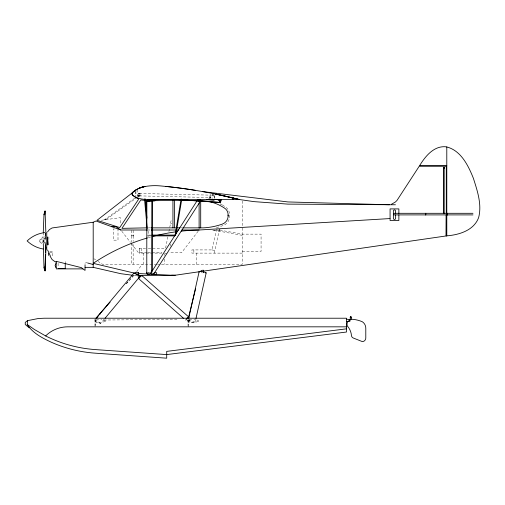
<?xml version="1.0" encoding="UTF-8"?>
<svg xmlns="http://www.w3.org/2000/svg" width="505" height="505" viewBox="0 0 505 505"><rect width="100%" height="100%" fill="white"/><g stroke="black" fill="none" stroke-linecap="round" stroke-linejoin="round"><path stroke-width="0.38" stroke-dasharray="2.52 1.89" d="M45.81 233.02L45.399 237.255L45.803 232.969L45.993 238.808L44.749 241.459A0.941 0.814 0 0 1 43.468 241.756A0.941 0.814 0 0 1 43.127 240.645L45.084 238.366L45.835 234.768M149.467 273.325L149.493 272.523M45.936 244.382L45.993 243.031L44.749 240.38A0.941 0.814 0 0 0 43.468 240.083A0.941 0.814 0 0 0 43.127 241.194L45.084 243.473L45.993 243.031M43.26 232.565L43.001 241.055M45.791 234.427L45.961 232.969M105.311 321.268A13.534 13.534 0 0 1 96.335 322.07L95.394 320.921L96.335 319.76M198.383 321.268A13.534 13.534 0 0 1 189.407 322.07L188.466 320.921L189.4 319.76M167.843 236.889L165.552 248.321L146.412 248.321M168.91 231.555L171.1 220.597M170.128 246.238L170.589 243.934M100.527 323.673L100.369 323.333A8.074 3.756 39.9 0 0 95.344 320.018A1.199 0.555 39.9 0 0 94.612 320.252A1.199 0.555 39.9 0 0 95.344 321.325A8.023 3.731 39.9 0 0 100.369 323.724L104.049 319.463M242.293 253.119L191.919 253.119L191.919 249.918L212.068 249.918L216.79 228.43M214.227 253.119L219.694 228.266M195.814 319.192L195.126 322.253L194.532 322.354A9.425 5.119 12.6 0 1 188.643 321.647A0.802 0.436 12.6 0 1 188.062 321.13L188.466 319.318L188.466 326.83M135.694 191.338L135.157 194.002L135.933 196.136M136.653 271.722L142.221 264.304M198.162 231.233L181.529 252.715L168.992 252.715M138.345 196.098A1.597 1.597 0 0 0 140.744 194.715A1.597 1.597 0 0 0 138.345 193.333A1.597 1.597 0 0 0 138.345 196.098C138.749 194.16 138.862 196.817 138.995 195.643M126.351 283.823L134.608 274.354M126.263 283.823L133.566 275.541M134.822 198.111L104.365 219.858L105.848 219.681L137.171 197.423M189.817 319.936L188.567 320.896L186.919 319.444M186.383 319.482L188.567 321.414L188.542 320.877L189.792 319.911L189.817 320.448L188.542 321.382L188.043 320.94L188.466 320.643M105.311 321.262L105.311 320.574A13.534 13.534 0 0 0 100.899 319.4M198.383 321.262L198.383 320.574A13.534 13.534 0 0 0 193.97 319.4M138.01 195.845L138.635 195.403M137.814 196.969L139.09 196.06M104.819 219.435L105.854 219.189M216.418 227.692L223.86 225.325A10.466 10.428 52.8 0 0 229.636 217.238L229.472 213.375A9.406 9.368 -90 0 0 225.609 206.993L222.383 204.992A45.766 45.564 -90 0 0 220.369 203.906A45.766 45.564 90 0 1 222.383 204.986M101.341 220.281L120.398 217.642L120.398 224.775M105.842 219.675L105.854 219.189M103.891 320.018L177.034 319.412M148.331 227.862L150.641 227.862M180.923 227.862L182.501 227.862M114.572 228.967L113.202 228.967L113.202 240.159L118 240.159L118 228.967M147.454 230.002L150.585 230.002M212.788 230.217L220.464 230.217L220.464 229.018M150.818 235.084L148.154 235.084L148.154 235.886L150.869 235.886M145.642 248.321L139.462 248.321L139.462 253.119L163.816 253.119M242.293 251.395L261.072 251.395L261.072 234.137L242.293 234.137L217.623 229.712M49.843 251.578L52.507 251.578L52.507 256.123L51.081 256.123M49.843 252.525L52.507 252.525M147.043 252.715L138.421 252.715L131.287 243.505M147.826 252.715L161.935 252.715M156.752 264.304L102.565 264.304L98.191 261.483M157.484 264.304L160.672 264.304M161.404 264.304L242.293 264.304L242.293 227.08M133.876 275.427L136.224 275.427M94.972 320.643L95.394 320.643M94.972 320.921L95.394 320.921M188.466 320.921L188.043 320.921L188.043 322.398L188.466 322.398M94.972 322.398L95.394 322.398M94.972 324.494L95.394 324.494M188.043 324.494L188.466 324.494M139.38 193.484L210.067 195.126M139.342 195.883L210.03 197.524M148.205 272.713L148.874 272.744M213.766 230.217L242.293 235.355M170.583 223.172L171.915 223.437M164.592 253.119L167.262 253.649M212.068 249.918L214.795 250.518M88.015 263.092L85.048 262.265L85.048 264.563M45.084 238.366L45.993 238.808M93.823 258.667L95.691 259.873M188.712 319.463L189.817 320.448M121.793 231.233L130.34 242.274M41.574 243.7L39.857 241.441A1.78 1.547 0 0 1 40.514 239.332A1.78 1.547 0 0 1 42.944 239.9L45.059 244.287M195.132 322.228L194.532 321.912A9.425 5.119 12.6 0 0 188.643 320.789A0.802 0.436 12.6 0 0 188.062 321.13M43.001 240.79L43.215 242.798M147.694 226.6L148.565 236.176L147.902 236.258L147.75 234.705M242.293 201.041L242.293 226.404M219.265 229.018L219.265 230.217M214.328 198.011L214.429 196.224A2.714 2.714 0 0 1 215.212 194.955M199.109 227.862L199.109 229.289M196.716 253.119L196.716 264.304M193.869 249.918L193.869 253.119M188.043 319.318L188.043 326.83M164.592 253.914L164.592 255.397M164.592 259.109L164.592 264.304M148.874 274.562L148.874 272.334A8.377 7.872 0 0 1 149.543 272.416M143.414 253.119L143.414 264.304M141.817 248.321L141.817 253.119M139.487 248.321L139.487 253.119M137.53 189.672L137.53 197.405M135.933 191.288L135.933 196.432M133.156 230.337L133.156 235.532M133.156 235.936L133.156 241.453M133.156 244.603L133.156 264.304M131.559 230.337L131.559 235.532M131.559 235.936L131.559 242.148M131.559 242.924L131.559 264.304M95.394 319.318L95.394 326.83M94.972 319.318L94.972 326.83M65.24 261.571L65.24 262.935M58.113 263.275L58.113 267.656M48.865 236.927L48.865 240.923M148.243 237.697A196.849 196.849 0 0 1 150.503 237.06M152.579 272.656A4.097 3.68 41.6 0 1 152.775 272.719M212.049 194.381A2.001 2.001 0 0 1 212.049 198.244M211.014 198.244A2.001 2.001 0 0 1 211.014 194.381M214.133 194.652A5.606 5.606 0 0 0 210.831 197.947A1.25 1.25 0 0 0 210.8 198.13M214.871 198.314A2.55 2.55 0 0 1 215.326 195.075M208.887 198.894A4.198 4.198 0 0 0 210.213 197.367A5.997 5.997 0 0 1 213.495 194.469M189.407 319.766A13.534 13.534 0 0 1 191.666 319.387M202.398 272.877A9.425 5.119 12.6 0 1 201.306 272.694M137.612 276.134A8.023 3.731 39.9 0 1 137.183 275.938M136.318 275.49A8.023 3.731 39.9 0 1 135.889 275.231M186.882 319.381A5.599 2.31 -48.5 0 1 185.891 320.037A0.802 0.328 -48.5 0 1 185.625 319.482M96.335 319.766A13.534 13.534 0 0 1 98.601 319.387M45.305 236.902L42.944 241.945A1.78 1.547 0 0 1 40.514 242.507A1.78 1.547 0 0 1 39.857 240.399L43.588 236.075L45.305 236.902M133.554 235.532L131.161 235.532L131.161 235.936L133.554 235.936L133.554 235.532M138.761 195.511A1.199 0.473 -88.8 0 0 138.585 193.51A1.199 0.473 -88.8 0 0 137.985 194.974A1.199 0.473 -88.8 0 0 138.761 195.511M210.471 197.171A1.199 0.619 -88.7 0 0 210.232 195.17A1.199 0.619 -88.7 0 0 209.442 196.634A1.199 0.619 -88.7 0 0 210.471 197.171M139.784 195.53A1.199 0.619 -88.7 0 0 139.544 193.522A1.199 0.619 -88.7 0 0 138.755 194.993A1.199 0.619 -88.7 0 0 139.784 195.53"/><path stroke-width="0.76" d="M151.803 270.775L151.803 271.109A157.068 37.149 90 0 1 150.528 273.54L150.2 273.937A8.377 7.872 0 0 1 148.874 274.152L148.539 274.581L148.053 274.177A1.692 1.591 0 0 1 146.867 273.508L146.854 272.971M390.075 218.564L390.075 220.496L398.868 220.496L398.868 214.903M202.991 271.204L446.193 235.942L446.205 214.903M45.033 270.813C45.879 265.756 42.477 265.92 45.033 270.813L45.822 251.78M45.854 232.439L45.059 210.976L44.888 214.36M45.059 270.863L45.482 254.627M43.26 232.565L43.992 214.227L45.033 211.027M146.766 273.293L146.854 200.308A1.648 1.547 0 0 1 147.75 199.696M138.522 273.944L138.623 272.46L135.555 272.321L135.454 273.805L137.612 275.029L138.522 273.944L138.522 274.688L138.623 272.46M221.278 199.507A6.445 6.445 0 0 1 220.041 202.65L219.334 202.429L220.06 200.624A6.445 6.445 0 0 0 220.281 199.507M43.285 243.467L43.992 267.612M199.191 199.645A4.034 3.623 41.6 0 1 200.883 200.441L154.107 273.432A4.097 3.68 41.6 0 0 153.722 273.161M45.684 252.405L45.835 247.071M346.474 328.837L166.707 351.385L166.707 358.184L95.394 353.184A130.751 130.751 0 0 1 51.472 342.308C42.439 338.098 32.667 333.123 27.232 324.494L27.541 320.643L38.412 318.497L44.333 318.219L346.474 318.219L346.474 332.031L166.707 354.586L95.394 349.593A128.119 125.126 0 0 1 45.639 335.945M199.185 199.507L198.976 200.479L198.396 200.807L198.699 199.507M199.715 199.507L199.311 200.807L198.882 200.807M175.121 235.084L181.118 199.039M175.974 234.137L181.787 199.191M188.636 318.554L199.109 271.766M203.629 271.494L203.483 272.719L203.376 270.181L201.047 270.497L201.306 271.81M195.984 318.428L206.185 272.864L205.585 272.548A9.425 5.119 12.6 0 0 199.696 271.431A0.802 0.436 12.6 0 0 199.216 271.999M154.12 273.59L154.094 273.622A3.99 3.585 41.6 0 1 152.586 274.064L152.245 274.587A3.775 3.39 41.6 0 1 151.645 274.575L151.986 274.045A1.73 1.553 41.6 0 1 150.724 273.268L197.518 200.087A1.698 1.528 41.6 0 1 198.661 199.563M206.179 272.889L205.585 272.99M188.232 318.56L195.599 288.816M141.937 275.951L141.873 275.642A5.599 2.31 -48.5 0 0 138.951 277.655A0.802 0.328 -48.5 0 0 138.515 278.425A0.802 0.328 -48.5 0 0 138.951 278.526A5.599 2.31 -48.5 0 0 139.191 278.381M152.245 274.587L152.579 274.064M200.914 200.643L200.927 200.624A3.926 3.529 41.6 0 1 198.793 201.085M148.716 200.813L149.448 200.933L148.716 200.624L149.19 199.936L152.908 199.601A1.597 0.549 0 0 1 154.972 199.74A1.597 0.549 0 0 1 154.833 200.46M55.973 263.376L55.089 265.516L55.973 267.656M47.552 231.915L49.465 229.535L52.091 227.963L93.198 222.238L96.045 221.013L120.84 230.002L147.454 230.002M96.158 318.289L133.907 273.129M105.053 318.257L139.279 277.308M96.423 318.137L97.976 316.364M99.523 314.59L100.552 313.403M96.013 318.137L110.096 302.16M152.106 200.447L152.163 200.592A1.597 0.549 0 0 0 154.252 200.965A1.597 0.549 0 0 0 155.155 200.22A1.597 0.549 0 0 0 152.908 199.974A1.49 0.511 0 0 1 154.24 200.498L153.337 200.573A1.124 0.385 0 0 0 152.106 200.447L152.011 271.198L152.106 200.075M154.24 200.498L153.337 200.756A1.124 0.385 0 0 0 152.106 200.636L149.448 200.933M148.716 200.39L149.19 199.936L149.448 200.371L148.716 200.624M133.642 191.452L132.102 193.144A2.266 2.266 0 0 0 132.102 194.375L134.456 196.628L138.742 199.014L119.761 227.566L96.998 220.319L136.508 189.564M173.979 275.313L138.578 275.427M136.849 275.175L138.099 274.209L140.693 276.5L139.443 277.46L138.408 276.544M27.541 320.643L25.25 322.398L25.25 324.494L29.176 327.764M151.828 270.756L151.847 270.749A133.604 31.594 90 0 0 151.172 271.412M391.558 204.209L395.434 201.987L397.012 200.39L419.289 166.145L446.287 166.145L446.287 213.337M350.401 319.387L347.667 321.761A5.164 5.164 0 0 0 347.383 326.06A16.11 16.11 0 0 1 351.448 335.49A2.992 2.992 0 0 0 353.336 338.028L362.375 341.632A3.604 3.604 0 0 0 365.79 338.028L365.79 328.105A7.689 7.689 0 0 0 362.375 321.786A30.552 30.552 0 0 0 351.202 319.217L350.401 319.387C349.233 315.947 352.263 315.612 351.202 319.217M215.837 194.532L216.582 194.286M133.661 191.471A26.058 26.058 0 0 1 144.853 186.522L141.64 187.33A25.585 25.585 0 0 0 138.515 188.529A25.168 25.168 0 0 1 144.859 186.553A56.415 56.415 0 0 1 160.237 185.897L165.659 186.414A502.229 502.229 0 0 1 195.233 190.334M188.119 318.295A5.599 2.31 -48.5 0 0 188.82 317.544L188.82 317.153A5.599 2.31 -48.5 0 0 186.629 318.497M201.438 271.425L173.834 275.427L137.77 273.495M446.388 235.854L446.792 235.854C459.209 234.844 473.898 230.45 478.633 217.586C482.073 204.443 477.326 190.764 473.374 178.252C468.242 165.489 460.895 150.275 446.25 146.816C433.972 145.434 425.267 156.335 419.548 165.747L446.792 165.747M44.939 232.59C38.298 233.304 31.941 236.283 27.137 240.923C31.506 245.133 37.155 247.987 43.14 248.997M58.896 268.439L58.113 268.54L65.24 268.54M148.716 200.573L152.908 200.163A1.49 0.511 0 0 1 154.24 200.687M181.175 231.17A196.849 196.849 0 0 1 199.109 230.002L389.387 218.602M116.687 226.417L111.491 226.612L116.674 226.612M151.405 200.668L152.946 200.662M154.486 200.655L197.543 200.472M443.605 167.906L444.204 167.906M151.203 199.507C145.497 199.835 139.632 199.216 134.456 196.628L132.657 195.195M159.088 199.507L178.802 199.507M180.373 199.507L239.187 199.507L253.996 201.628L287.913 204.121L395.434 204.765M472.977 213.306L393.849 213.306L393.862 214.903L472.977 214.903M151.405 227.862L179.982 227.862M183.044 227.862L203.262 227.862A66.622 66.376 52.8 0 0 222.345 224.1A8.781 8.749 52.8 0 0 228.077 216.942L228.102 215.016A7.809 7.777 -90 0 0 224.245 207.927A44.383 44.188 -90 0 0 202.069 200.655L200.706 200.58L200.706 227.862M151.367 230.002L178.764 230.002M181.895 230.002L199.109 230.002M152.043 235.084L175.386 235.084L175.386 235.589M152.043 235.886L174.61 235.886M446.193 235.942L446.287 214.896M85.048 267.347L93.198 267.347L120.84 273.704L132.342 275.225M56.213 268.881L82.921 268.881L85.048 270.409L85.048 265.056M153.855 274.36L156.651 274.36L156.676 272.757L154.524 272.687M171.624 275.156L175.311 275.156M346.474 321.578L349.189 321.578A0.903 0.903 0 0 0 349.845 320.05L349.201 319.772M346.474 326.83L67.809 326.83A31.007 30.287 0 0 0 45.646 335.932L34.485 329.557L27.232 324.494M389.387 204.765L287.913 201.943L202.6 191.591M135.435 273.369L93.198 263.351A196.849 196.849 0 0 1 147.492 237.918M219.34 202.328L174.086 199.298L154.158 199.74L174.092 199.399L219.334 202.429M209.935 199.222L212.144 199.507M206.886 199.652L214.038 200.302L214.038 199.507M216.134 194.198L239.187 199.507A505.341 505.341 0 0 0 165.665 186.408M56.307 261.994L55.013 261.691L52.091 259.551L50.058 256.123L50.304 255.795L47.552 249.924M141.937 275.629L188.927 317.153M88.015 263.092L93.198 264.532M218.179 199.507L220.06 200.624M44.219 214.821L43.992 214.227M116.409 227.061L120.84 230.002M219.94 200.984L217.283 199.507A2.55 2.55 0 0 1 215.906 199.254M138.099 274.714L140.201 276.576M138.597 278.59L183.776 318.541M82.921 268.881L81.475 267.663L56.213 261.344L56.213 268.187M132.575 195.119L132.114 194.375A1.944 1.944 0 0 1 132.853 192.165M139.752 276.519L139.632 276.368A8.074 3.756 39.9 0 0 134.608 273.047A1.199 0.555 39.9 0 0 134.008 273.697M47.552 237.899L48.272 244.369A2.336 0.701 72.8 0 1 48.145 244.761L47.552 244.919L47.552 236.927M203.338 270.585L203.629 272.062M45.791 247.412L45.399 244.584L45.867 250.96M145.181 198.844L146.93 218.122M144.506 198.926L147.182 228.481M228.102 215.016L228.14 216.02M395.604 213.306L395.585 211.103A1.111 1.098 18.2 0 0 394.468 209.922A1.111 1.098 18.2 0 0 393.37 211.103L393.37 218.362A1.136 1.136 -88.7 0 0 394.569 219.435A1.136 1.136 -88.7 0 0 395.636 218.229L395.636 214.903M197.518 200.087L197.518 200.315A1.73 1.553 41.6 0 0 198.793 201.097M446.792 146.98L446.792 213.009M446.792 214.587L446.792 235.854M444.204 213.306L443.605 213.306M444.059 167.938L444.059 213.306M443.756 167.938L443.756 213.306M425.778 213.306L425.778 214.903M425.425 213.306L425.425 214.903M398.868 213.306L398.868 208.906L390.075 208.906L390.075 218.438M232.994 197.973L232.994 199.507M232.83 197.935L232.83 199.507M199.109 202.915L199.109 227.862M187.633 318.005L187.633 318.516M174.623 200.573L174.623 227.862M172.937 200.58L172.937 227.862M152.908 199.601L152.908 200.163M148.716 199.507L148.716 201.104M148.053 274.177L148.053 274.587M147.694 199.507L147.694 201.104M146.362 216.159L146.362 200.561L140.807 199.961L121.939 228.355L146.362 227.862L146.362 217.718M93.198 222.238L93.198 267.347M65.24 263.623L65.24 268.035M48.512 253.22L48.512 255.423M46.75 232.452L46.75 249.388M152.762 236.454A196.849 196.849 0 0 1 177.293 231.637M134.589 190.795A25.856 25.856 0 0 1 144.853 186.528M146.867 272.978A1.648 1.547 0 0 1 147.195 272.637M146.867 200.851A1.667 1.565 0 0 0 148.205 201.539A8.503 7.985 0 0 0 151.803 200.725L151.828 200.453A8.503 7.985 0 0 0 148.205 199.639M215.692 194.311A5.612 5.612 0 0 1 217.283 194.425A509.387 509.387 0 0 1 239.187 199.507M215.906 194.677A2.55 2.55 0 0 1 217.283 194.425M214.044 199.222A0.966 0.966 0 0 1 213.369 199.507M208.382 199.191A4.198 4.198 0 0 1 207.568 199.507M152.908 200.548A1.597 0.549 0 0 1 152.163 200.214M212.043 199.507A1.25 1.25 0 0 1 211.33 199.279M346.474 319.179A9.128 9.128 0 0 1 349.529 319.905M220.268 200.15C220.754 201.678 221.455 199.071 220.268 200.15M350.609 316.938L350.994 317.039L350.609 316.938M219.7 202.057L220.085 202.17L219.7 202.057M220.085 201.041L220.653 201.28L220.085 201.041M447.266 213.306L447.064 213.331A0.802 0.802 0 0 1 447.266 213.306M444.204 167.338L443.605 167.338L443.605 168.14L444.204 168.14L444.204 167.338M447.266 214.903L447.064 214.871A0.802 0.802 0 0 0 447.266 214.903"/></g></svg>
